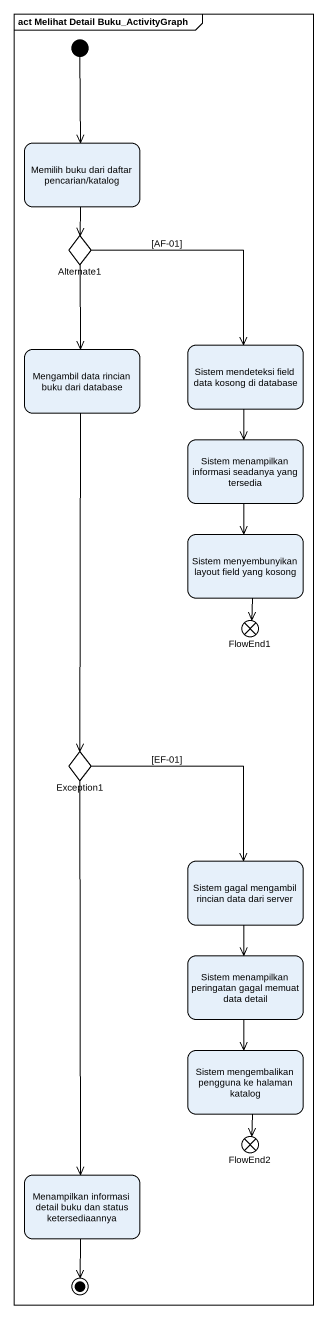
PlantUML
@startuml
mainframe act Melihat Detail Buku_ActivityGraph
hide empty description
state "Memilih buku dari daftar pencarian/katalog" as Memilih_buku_dari_daftar
state Alternate1 <<choice>>
state "Mengambil data rincian buku dari database" as Mengambil_data_rincian_buku
state "Sistem mendeteksi field data kosong di database" as Sistem_mendeteksi_field
state "Sistem menampilkan informasi seadanya yang tersedia" as Sistem_menampilkan
state "Sistem menyembunyikan layout field yang kosong" as Sistem_menyembunyikan
state FlowEnd1 <<end>>
state Exception1 <<choice>>
state "Sistem gagal mengambil rincian data dari server" as Sistem_gagal_mengambil
state "Sistem menampilkan peringatan gagal memuat data detail" as Sistem_menampilkan_2
state "Sistem mengembalikan pengguna ke halaman katalog" as Sistem_mengembalikan
state FlowEnd2 <<end>>
state "Menampilkan informasi detail buku dan status ketersediaannya" as Menampilkan_informasi
[*] --> Memilih_buku_dari_daftar
Memilih_buku_dari_daftar --> Alternate1
Alternate1 --> Mengambil_data_rincian_buku
Alternate1 --> Sistem_mendeteksi_field : [AF-01]
Mengambil_data_rincian_buku --> Exception1
Sistem_mendeteksi_field --> Sistem_menampilkan
Sistem_menampilkan --> Sistem_menyembunyikan
Sistem_menyembunyikan --> FlowEnd1
Exception1 --> Sistem_gagal_mengambil : [EF-01]
Exception1 --> Menampilkan_informasi
Sistem_gagal_mengambil --> Sistem_menampilkan_2
Sistem_menampilkan_2 --> Sistem_mengembalikan
Sistem_mengembalikan --> FlowEnd2
Menampilkan_informasi --> [*]
@enduml
